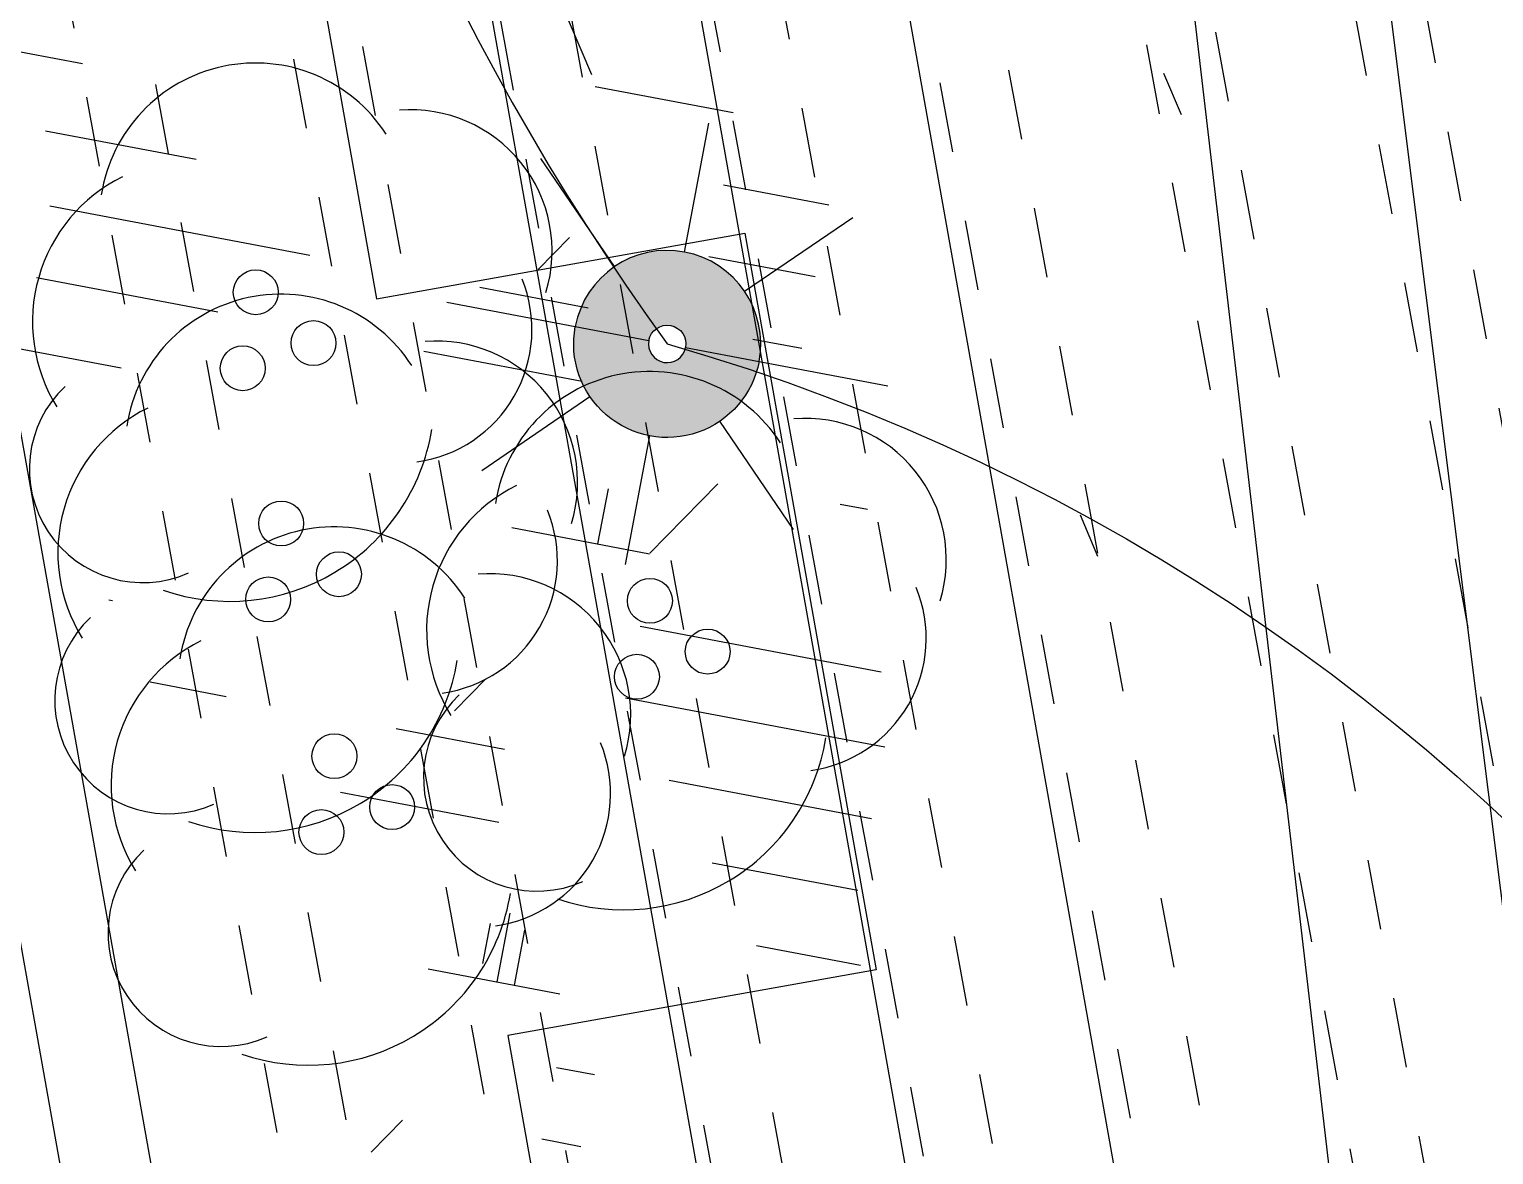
# Model space of a CAD drawing. Extents: x -2313930 to 3286427, y -3858277 to 2572692.
# Drawn here: x 428156 to 432070, y -309265 to -306258 of the extents above; entities that cross this region are included whole.
import ezdxf
from ezdxf.lldxf.tags import DXFTag

# ---------------------------------------------------------------- set-up
doc = ezdxf.new("R2010")
doc.units = 0
doc.layers.add('_GAZELEC-RESERVATION 2', color=132, linetype='Continuous', lineweight=18)
for name, color, linetype in [('prlm-VRD', 2, 'Continuous'), ('SA - arbuste', 252, 'Continuous'), ('SA - bât A-B', 252, 'Continuous'), ('SA - béton balayé', 252, 'Continuous'), ('SA - couvre sol', 252, 'Continuous'), ('SA - ECL-réso', 252, 'Eclairage public'), ('SA - platelage bois', 252, 'Continuous')]:
    doc.layers.add(name, color=color, linetype=linetype)
doc.styles.add('Lignes', font='arial.ttf', dxfattribs={"height": 0.35})
tags = doc.linetypes.add('Eclairage public', pattern='A,5,-0.25,["ECL",Lignes,S=1,R=0,X=0,Y=-0.18],-1.25', length=6.5).pattern_tags.tags
tags[15:16] = [DXFTag(74, 4), DXFTag(75, 0), DXFTag(340, '0'), DXFTag(46, 0.0), DXFTag(50, 0.0), DXFTag(44, 0.0), DXFTag(45, 0.0)]
tags[4:5] = [DXFTag(74, 4), DXFTag(75, 0), DXFTag(340, '0'), DXFTag(46, 0.0), DXFTag(50, 0.0), DXFTag(44, 0.0), DXFTag(45, 0.0)]
pattern_1 = [(349.2763985886067, (-277130161.1279894, -473864756.7787022), (22.32856350872324, 117.9043497231417), [37.5000005625, -202.5000030375]), (79.27639858860677, (-277130147.3110734, -473864759.3953308), (-235.8086994462835, 44.65712701744649), [15.000000225, -105.000001575]), (79.27639858860677, (-277130138.0997961, -473864761.1397498), (-235.8086994462835, 44.65712701744649), [15.000000225, -105.000001575]), (79.27639858860677, (-277130142.7054347, -473864760.2675403), (-235.8086994462835, 44.65712701744649), [18.75000028125, -101.25000151875]), (112.9664661186067, (-277130151.916716, -473864758.5231205), (-191.1515722884832, 280.4658259369293), [12.00000018, -420.7461593111922]), (45.58633105860677, (-277130133.4941673, -473864762.0119574), (22.32856353476547, 117.9043498154048), [12.00000018, -420.7461593111923]), (45.58633105860677, (-277130124.2828801, -473864763.7563783), (22.32856353476547, 117.9043498154048), [26.00000039, -406.6661590999923]), (112.9664661186067, (-277130161.1279894, -473864756.7787022), (-191.1515722884832, 280.4658259369293), [26.00000039, -406.6661590999922]), (349.2763985886067, (-277130073.3609553, -473864750.4999832), (22.32856350872324, 117.9043497231417), [44.42455106636825, -195.5754525336318]), (349.2763985886067, (-277130085.1249766, -473864728.4255323), (22.32856350872324, 117.9043497231417), [82.81008944215131, -56.09585564143782, 43.07431864611476, -58.01973967029608]), (349.2763985886067, (-277130096.7337571, -473864706.3804808), (22.32856350872324, 117.9043497231417), [119.4799495921992, -46.28746189431191, 29.47870124218051, -44.75389087130835]), (349.2763985886067, (-277130108.4191755, -473864684.3209158), (22.32856350872324, 117.9043497231417), [100.4611429069171, -139.5388606930829]), (349.2763985886067, (-277130104.5097786, -473864665.2146754), (22.32856350872324, 117.9043497231417), [65.56973938354608, -174.4302642164539])]

# ---------------------------------------------------------------- blocks, each defined once
blk = doc.blocks.new('Candélabre', base_point=(-13.42592592600001, -9.391534390999993))
for points in [[(-13.67592592600001, -9.391534390999993, -1), (-13.17592592600001, -9.391534390999993), (-13.37592592600001, -9.391534390999993, 1), (-13.475925926, -9.391534390999993)], [(-13.67592592600001, -9.391534390999993, -1), (-13.17592592600001, -9.391534390999993), (-13.37592592600001, -9.391534390999993, 1), (-13.475925926, -9.391534390999993)], [(-13.67592592600001, -9.391534390999993), (-13.475925926, -9.391534390999993, 1), (-13.37592592600001, -9.391534390999993), (-13.17592592600001, -9.391534390999993, -1)], [(-13.67592592600001, -9.391534390999993), (-13.475925926, -9.391534390999993, 1), (-13.37592592600001, -9.391534390999993), (-13.17592592600001, -9.391534390999993, -1)]]:
    blk.add_hatch(color=250).paths.add_polyline_path(points)
at = {"linetype": 'Continuous', "flags": 128}
for points in [[(-13.42592592600001, -9.141534390999993), (-13.42592592600001, -8.791534391999988)], [(-13.60270262100001, -9.214757695999992), (-13.850189994, -8.967270322999994)], [(-13.24914923200001, -9.214757696999996), (-13.001661857, -8.96727032199999)], [(-14.02592592600001, -9.391534390999993), (-13.67592592600001, -9.391534390999993)], [(-13.17592592600001, -9.391534390999993), (-12.825925927, -9.391534390999993)], [(-13.85018999600001, -9.815798461), (-13.60270262200001, -9.568311086999998)], [(-13.00166185800001, -9.815798458999993), (-13.249149231, -9.568311085999994)], [(-13.42592592600001, -9.991534390999988), (-13.42592592600001, -9.641534390999993)]]:
    blk.add_lwpolyline(points, dxfattribs=at)
for points in [[(-13.67592592600001, -9.391534390999993), (-13.475925926, -9.391534390999993, -1), (-13.37592592600001, -9.391534390999993), (-13.17592592600001, -9.391534390999993, 1)], [(-13.67592592600001, -9.391534390999993), (-13.475925926, -9.391534390999993, 1), (-13.37592592600001, -9.391534390999993), (-13.17592592600001, -9.391534390999993, -1)]]:
    blk.add_lwpolyline(points, format="xyb", close=True, dxfattribs=at)
blk = doc.blocks.new('A$C1F970F0F')
at = {"layer": 'SA - béton balayé'}
h = blk.add_hatch(dxfattribs=at)
h.set_pattern_fill('BETON_BALAYE', color=256, scale=49.99999999999999, angle=-10.72360141139323, style=0, pattern_type=2)
h.set_pattern_definition([(349.2763985886067, (-277130161.1279894, -473864756.7787022), (117.3825536141096, 28.65896207176165), [749.9999999999999, -99.99999999999999, 250, -49.99999999999999]), (349.2763985886067, (-277130091.1375459, -473864744.5890418), (-36.75306622226226, 74.64222748057564), [150, -16.5, 299.9999999999999, -37.49999999999999]), (349.2763985886067, (-277130128.6565508, -473864719.6726964), (261.6928111209335, -15.46358973923611), [399.9999999999999, -69.99999999999999, 200, -49.99999999999999])])
edge = h.paths.add_edge_path()
edge.add_line((-6241.838846999789, 3074.461738358268), (-6186.41990083417, 3084.246573542671))
edge.add_line((-6186.419900834169, 3084.246573542671), (-6208.46817582571, 3209.159506338408))
edge.add_line((-6208.468175825709, 3209.159506338408), (-6090.333284412263, 3230.212159869043))
edge.add_line((-6090.333284412264, 3230.212159869043), (-6068.254510414966, 3105.107475371064))
edge.add_line((-6068.254510414965, 3105.107475371064), (-5751.607267955035, 3160.993645526398))
edge.add_arc((-5706.168072179881, 2945.249106762024), 220.4777234083867, 26.87598506840618, 101.8935641560214, ccw=False)
edge.add_line((-5509.504790459586, 3044.918460846192), (-5279.70964833746, 2527.342698896778))
edge.add_line((-5279.709648337459, 2527.342698896778), (-5069.702780632224, 2054.94316247088))
edge.add_arc((-4710.829519346476, 2203.735957729878), 388.4962208141216, 202.5194330761045, 253.0739044641206)
edge.add_arc((-4708.762229778127, 2207.042182550247), 392.2624036111011, 252.9256236658927, 295.8878415244419)
edge.add_arc((-5016.474870844682, 2646.02875474607), 925.4746937870088, 301.1679990587602, 323.5988296099712)
edge.add_arc((-5788.95801072263, 3215.576801744365), 1885.222149749511, 323.5988295910003, 335.2512007153489)
edge.add_line((-4076.88984445455, 2426.346070009222), (-4053.366789722793, 2479.515888753713))
edge.add_arc((-3655.981012092991, 2274.75311284964), 447.038310056739, 146.5843724972306, 152.7391011615822, ccw=False)
edge.add_line((-4029.12285587711, 2520.940876728876), (-3698.303928795572, 2579.895654176898))
edge.add_line((-3698.303928795572, 2579.895654176898), (-3802.630123108316, 2358.625646191621))
edge.add_line((-3802.630123108316, 2358.625646191621), (-3913.638380188973, 2139.155790205508))
edge.add_line((-3913.638380188973, 2139.155790205508), (-4035.612220522326, 1925.585554922444))
edge.add_arc((-6879.453966117871, 4436.940265188496), 3793.987131602768, 310.9828924514567, 318.55275152863766, ccw=False)
edge.add_arc((-4713.661189099455, 1943.977724576062), 491.6363655781345, 239.96910445774608, 310.9828924706628, ccw=False)
edge.add_arc((-4477.457312247024, 2352.585842592483), 963.6033830416291, 207.7973884582001, 239.96910442457852, ccw=False)
edge.add_line((-5329.86301585376, 1903.212950336899), (-5783.138509050817, 2992.061574124374))
edge.add_arc((-5834.771652433233, 2965.63564454395), 58.00268312534091, 27.10344289618072, 97.66174425603371)
edge.add_line((-5842.504830421802, 3023.120505208157), (-6220.979327768806, 2956.27104268876))
edge.add_line((-6220.979327768806, 2956.27104268876), (-6241.838846999788, 3074.461738358269))
at = {"layer": 'SA - couvre sol'}
h = blk.add_hatch(dxfattribs=at)
h.set_pattern_fill('PELOUSE6', color=256, scale=20.0000003, angle=-10.72360141139323, style=0, pattern_type=2)
h.set_pattern_definition(pattern_1)
h.paths.add_polyline_path([(-4530.741633449554, 2455.926691246847), (-4867.580476492296, 4346.064681598684), (-4492.490680951018, 4412.908908219637), (-4468.981122882024, 4280.987338359439), (-4647.173052249411, 4249.232004214435), (-4585.76748988437, 3904.660738842532), (-4684.216422805634, 3887.116292478393), (-4660.177072840863, 3752.221847930361), (-4463.279206866626, 3787.310740728484), (-4410.645867672823, 3491.963941874403), (-4607.543733624184, 3456.875049071948), (-4589.999287218625, 3358.426116119144), (-4491.550354280032, 3375.970562574789), (-4456.461461509119, 3179.072696582007), (-4554.910394430382, 3161.528250217867), (-4502.277055231032, 2866.181451267949), (-4108.481323419815, 2936.359236890188), (-4073.392430608696, 2739.461370984579), (-4368.739229498649, 2686.828031726479), (-4333.844448654861, 2491.019406444888)])
h = blk.add_hatch(dxfattribs=at)
h.set_pattern_fill('PELOUSE6', color=256, scale=20.0000003, angle=-10.72360141139323, style=0, pattern_type=2)
h.set_pattern_definition(pattern_1)
edge = h.paths.add_edge_path()
edge.add_line((-4998.731581599728, 2348.260976673866), (-5294.99260929202, 3050.478576537017))
edge.add_line((-5294.99260929202, 3050.478576537017), (-5352.161819580171, 3373.480136627101))
edge.add_line((-5352.161819580171, 3373.480136627101), (-5506.038401039833, 3346.058006703334))
edge.add_line((-5506.038401039833, 3346.058006703334), (-5504.014175970775, 3334.699266537677))
edge.add_line((-5504.014175970776, 3334.699266537677), (-6090.333284412265, 3230.212159869043))
edge.add_line((-6090.333284412264, 3230.212159869043), (-6068.254510414966, 3105.107475371064))
edge.add_line((-6068.254510414965, 3105.107475371064), (-5751.60726616375, 3160.99364585068))
edge.add_arc((-5706.168071996182, 2945.249107106386), 220.4777230574236, 26.875984866294004, 101.8935637483001, ccw=False)
edge.add_line((-5509.504790248838, 3044.918460332343), (-5279.709641203946, 2527.342682758976))
edge.add_line((-5279.709641203945, 2527.342682758976), (-5069.702780632224, 2054.94316247088))
edge.add_arc((-4710.829518292097, 2203.735958667652), 388.4962221472691, 202.5194331443063, 253.0739046380676)
edge.add_arc((-4708.762230230843, 2207.042185290034), 392.2624062588386, 252.9256241264004, 295.8878414092061)
edge.add_arc((-5016.474869298068, 2646.02875265221), 925.4746911949417, 301.1679990439211, 320.0834450220682)
edge.add_arc((-5776.168083969668, 3212.189637316868), 1872.190334226806, 321.7129811508615, 335.1814757868583)
edge.add_arc((-3602.357722777521, 2248.412687295125), 506.7948530786846, 147.4834151124779, 159.4456656487295, ccw=False)
edge.add_line((-4029.705328328182, 2520.837075187425), (-4550.158628513374, 2428.087821803657))
edge.add_line((-4550.158628513374, 2428.087821803657), (-4998.731581599728, 2348.260976673866))
at = {"layer": 'SA - platelage bois'}
h = blk.add_hatch(dxfattribs=at)
h.set_pattern_fill('PASSERELLE', color=256, scale=150, angle=-79.57359988551433, style=0, pattern_type=2)
h.set_pattern_definition([(280.4264001144857, (-277130161.1279894, -473864756.7787022), (55.32121061969438, 10.17969329456503), []), (280.4264001144857, (-277130142.6875859, -473864753.3854711), (55.32121061969438, 10.17969329456503), [18.75, -18.75]), (280.4264001144857, (-277130124.2471823, -473864749.99224), (55.32121061969438, 10.17969329456503), [18.75, -18.75])])
h.paths.add_polyline_path([(-4335.267744219151, 4440.927387803801), (-4492.490680990537, 4412.908908511484), (-4468.981122882024, 4280.987338359439), (-4647.173052249411, 4249.232004214435), (-4585.76748988437, 3904.660738842532), (-4684.216422805634, 3887.116292478393), (-4660.177072840863, 3752.221847930361), (-4463.279206866626, 3787.310740728484), (-4410.645867672823, 3491.963941874403), (-4607.543733624184, 3456.875049071948), (-4589.999287218625, 3358.426116119144), (-4491.550354280032, 3375.970562574789), (-4456.461461509119, 3179.072696582007), (-4554.910394430382, 3161.528250217867), (-4537.365948024823, 3063.079317265063), (-4143.570216190728, 3133.25710288297), (-4064.620207443004, 2690.236904562595), (-4261.518073302859, 2655.14801174281), (-4270.290296560057, 2704.372478182124), (-4368.739229498649, 2686.828031726479), (-4333.843767498192, 2491.015584049302), (-3298.165509577112, 2675.607043131192), (-3324.284533135743, 2822.171087690233), (-3718.080264969837, 2751.993302072327), (-3726.852488209704, 2801.217768603146), (-3431.982729456081, 2853.766095122478), (-3467.0716222672, 3050.663961028087), (-3761.941380923771, 2998.115634395587), (-3814.574720123121, 3293.462433345506), (-3519.227921227619, 3346.095772507767), (-3554.31681402141, 3542.993638504882), (-3652.765747051507, 3525.449192066567), (-3670.310193457068, 3623.898125019371), (-3473.412327505706, 3658.987017821825), (-3526.045666699509, 3954.333816675906), (-4226.313273780827, 3829.540107731822)])
at = {"layer": 'SA - arbuste', "ltscale": 0.800000011920929}
for centre in [(-4622.309405739832, 3360.151891529143), (-4606.875024230156, 3346.572297999931), (-4625.784013644596, 3339.864075683542), (-4615.512325445394, 3298.379622787108), (-4600.077943953049, 3284.800029166391), (-4618.986933373036, 3278.09180694584), (-4516.951146727059, 3277.714736792489), (-4501.516765234714, 3264.135143171772), (-4520.425754631824, 3257.426920946888), (-4601.293927041927, 3236.201667972689), (-4585.859545549582, 3222.622074351971), (-4604.768534986898, 3215.913852039915)]:
    blk.add_circle(centre, 6, dxfattribs=at)
at = {"layer": 'SA - arbuste', "ltscale": 0.6399999856948853}
for centre, radius, start, end in [((-4622.421303257839, 3379.74741789213), 41.674688, 32.90494450850222, 171.1222224813845), ((-4580.815273876774, 3371.175778330557), 37.72767999999999, 342.9842594908044, 94.63470469373227), ((-4638.818336079776, 3352.301136616687), 43.180544, 116.3248626312973, 211.8320556308634), ((-4584.148458160565, 3350.172748391447), 35.676672, 277.8831336789501, 22.28760178340445), ((-4615.624222963403, 3317.975149150096), 41.674688, 32.90494467775616, 171.122222747956), ((-4574.018193599665, 3309.403509497017), 37.72767999999999, 342.9842594908044, 94.63470469373227), ((-4517.063044222191, 3297.310263151145), 41.674688, 32.90494467775616, 171.1222224813845), ((-4652.501622128377, 3312.914761806013), 30.327872, 133.2696689600436, 293.7521365777301), ((-4632.021255808214, 3290.528867878985), 43.180544, 116.3248626312973, 211.8320556308634), ((-4629.270416014055, 3332.303956028495), 54.727168, 251.0377365152544, 350.7437827194919), ((-4475.45701488133, 3288.738623502399), 37.72767999999999, 342.9842594908044, 94.63470461757107), ((-4533.460077067003, 3269.863981880033), 43.180544, 116.3248626312973, 211.8320556308634), ((-4577.351377889004, 3288.400479653746), 35.676672, 277.883133562608, 22.28760147896251), ((-4601.405824577265, 3255.797194244171), 41.674688, 32.90494450850222, 171.122222747956), ((-4559.799795196198, 3247.225554682598), 37.72767999999999, 342.9842594908044, 94.63470469373227), ((-4478.790199147793, 3267.735593654794), 35.676672, 277.8831336789501, 22.28760178340445), ((-4645.704541851268, 3251.142492972473), 30.327872, 133.2696686423436, 293.7521365777301), ((-4617.802857422077, 3228.350912973059), 43.180544, 116.3248626312973, 211.8320556308634), ((-4622.473335742494, 3270.531687290793), 54.727168, 251.0377365152544, 350.7437825057393), ((-4547.143363132934, 3230.477606977855), 30.327872, 133.2696683174558, 293.7521367830749), ((-4563.132979485537, 3226.222524839326), 35.676672, 277.883133562608, 22.28760178340445), ((-4523.912157001282, 3249.866801291842), 54.727168, 251.0377364883117, 350.7437825057393), ((-4631.486143447802, 3188.964538158054), 30.327872, 133.2696689600436, 293.7521365777301), ((-4608.254937339027, 3208.353732476373), 54.727168, 251.0377365152544, 350.7437825057393)]:
    blk.add_arc(centre, radius, start, end, dxfattribs=at)
at = {"layer": 'SA - bât A-B', "linetype": 'Continuous', "ltscale": 2.539999961853027, "elevation": 9.999999999999998e-08, "flags": 128}
for points in [[(-4891.208220167493, 4341.854014492964), (-4550.158628513374, 2428.087821803657), (-3171.873868801296, 2673.710017606947), (-3404.319882600679, 3978.057930172946), (-2379.562068281582, 4160.679690604004), (-2625.183937557962, 5538.9626177042), (-5028.226891870663, 5110.720795591417), (-4919.630223348451, 4501.341285905692)], [(-4870.387587714489, 4361.816510965448), (-4530.741633449554, 2455.926691246847), (-3199.716966173931, 2693.153391904228), (-3432.158289101265, 3997.474982045343), (-2407.400474873673, 4180.096742493728), (-2644.601016008993, 5511.124216758372), (-5000.388478969709, 5091.303708193815), (-4893.195368027506, 4489.800123754009)], [(-4607.543733624184, 3456.875049071948), (-4589.999287218625, 3358.426116119144), (-4491.550354280032, 3375.970562574789), (-4456.461461509119, 3179.072696582007), (-4554.910394430382, 3161.528250217867), (-4537.365948024823, 3063.079317265063), (-4143.570216190728, 3133.25710288297), (-4073.392430608696, 2739.461370984579), (-4368.739229498649, 2686.828031726479), (-4333.843767498192, 2491.015584049302), (-3298.1658991867, 2675.608945557417), (-3333.056756284105, 2871.395554203723), (-3431.98272947341, 2853.766095030972), (-3467.0716222672, 3050.663961028087), (-3761.941380923771, 2998.115634395587), (-3814.574720123121, 3293.462433345506), (-3519.227921227619, 3346.095772507767), (-3554.31681402141, 3542.993638504882)]]:
    blk.add_lwpolyline(points, dxfattribs=at)
at = {"layer": 'SA - ECL-réso', "ltscale": 0.75, "elevation": 9.999999999999998e-08, "flags": 128}
blk.add_lwpolyline([(-4147.194311888063, 4080.129968697482, 0.3461317724329636), (-4369.874974451702, 4227.062549708057, 0.2412726222501949), (-4615.533278049003, 3923.516989128872, 0.2293300014511306), (-4512.327666494318, 3346.350587378748, -0.3310049230299431), (-4115.302226212525, 2825.990739713797, -0.235092745844293), (-3418.516958922506, 2955.622052266285, -0.471621246903067), (-3636.203820858852, 3578.55210960342)], format="xyb", dxfattribs=at)
at = {"layer": 'SA - platelage bois', "elevation": 9.999999999999998e-08, "flags": 128}
blk.add_lwpolyline([(-4607.543733624184, 3456.875049071948), (-4589.999287218625, 3358.426116119144), (-4491.550354280032, 3375.970562574789), (-4456.461461509119, 3179.072696582007), (-4554.910394430382, 3161.528250217867), (-4537.365948024823, 3063.079317265063), (-4143.570216190728, 3133.25710288297), (-4064.620207443004, 2690.236904562595), (-4261.518073302859, 2655.14801174281), (-4270.290296560057, 2704.372478182124), (-4368.739229498649, 2686.828031726479), (-4333.843767498192, 2491.015584049302), (-3298.165509577112, 2675.607043131192), (-3324.284533135743, 2822.171087690233), (-3718.080264969837, 2751.993302072327), (-3726.852488209704, 2801.217768603146), (-3431.982729456081, 2853.766095122478), (-3467.0716222672, 3050.663961028087), (-3761.941380923771, 2998.115634395587), (-3814.574720123121, 3293.462433345506), (-3519.227921227619, 3346.095772507767), (-3554.31681402141, 3542.993638504882)], dxfattribs=at)
at = {"layer": 'SA - ECL-réso', "linetype": 'ByBlock', "xscale": 99.99999999999999, "yscale": 99.99999999999999, "zscale": 99.99999999999999, "rotation": 349.2763985886067}
blk.add_blockref('Candélabre', (-4512.327666494318, 3346.350587378748), dxfattribs=at)

msp = doc.modelspace()

# ---------------------------------------------------------------- linework, layer by layer
at = {"layer": '_GAZELEC-RESERVATION 2'}
msp.add_circle((486248.4803309143, -227485.9628347494), 2800178.148749841, dxfattribs=at)

# ---------------------------------------------------------------- block references
at = {"layer": 'prlm-VRD', "xscale": 10, "yscale": 10, "zscale": 10}
msp.add_blockref('A$C1F970F0F', (474984.297679401, -340562.691042779), dxfattribs=at)

doc.saveas('drawing.dxf')
